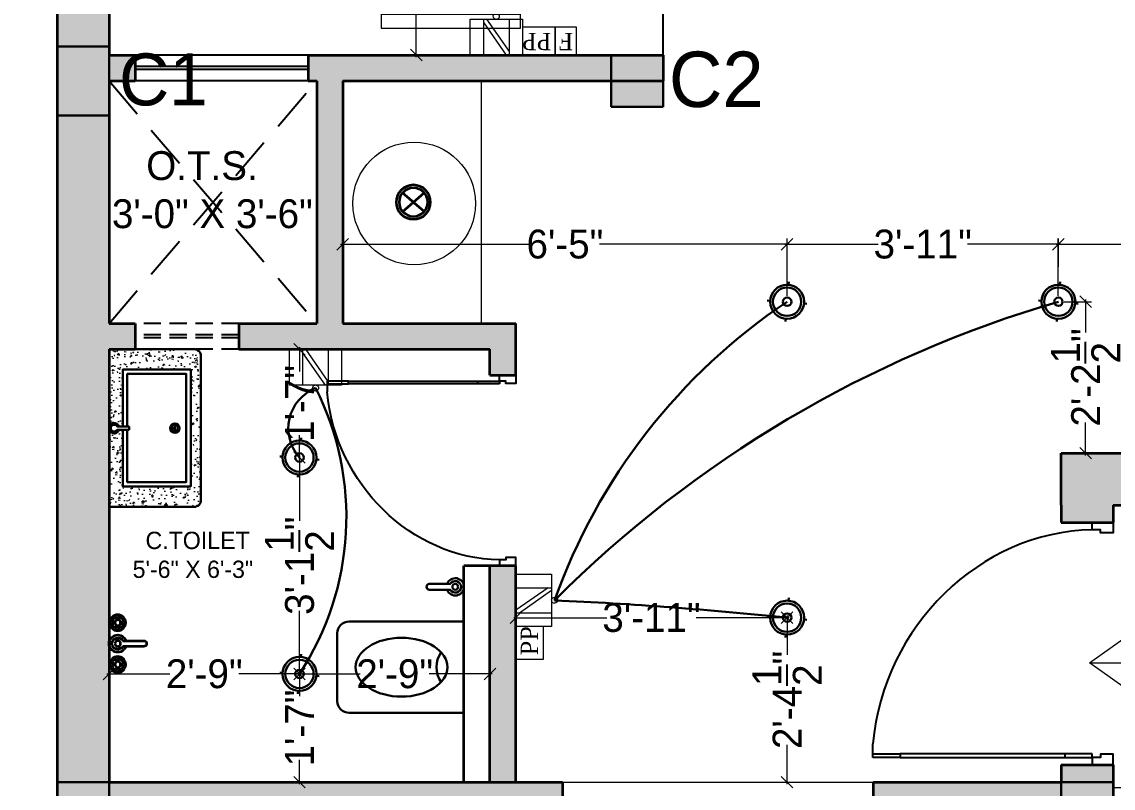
# Model space of a CAD drawing. Header units: millimetres. Extents: x -6808 to 215771, y -89660 to -16303.
# Drawn here: x 98732.2 to 98921.3, y -53039.7 to -52906.9 of the extents above; entities that cross this region are included whole.
import ezdxf

# ---------------------------------------------------------------- set-up
doc = ezdxf.new("R2010")
doc.units = ezdxf.units.MM
doc.header["$PDMODE"] = 35
for name, pattern in [('ACAD_ISO10W100', [18, 12, -3, 0, -3]), ('DASHED', [0.75, 0.5, -0.25]), ('DASHED2', [0.375, 0.25, -0.125])]:
    doc.linetypes.add(name, pattern=pattern)
doc.layers.get('0').update_dxf_attribs({"color": 8})
for name, color, linetype, lineweight in [('_Furniture', 253, 'Continuous', 18), ('col.center', 5, 'ACAD_ISO10W100', 15), ('column', 5, 'Continuous', 30), ('dim2', 6, 'Continuous', 20), ('ELE.13', 7, 'Continuous', 13), ('elec dim.', 251, 'Continuous', 25), ('ELECTRICAL', 150, 'Continuous', 30), ('FIXture', 132, 'Continuous', 13), ('FURNITURE 2', 33, 'Continuous', 25), ('furnitures', 12, 'Continuous', 13), ('plaster line', 150, 'DASHED2', 30), ('Projection', 190, 'DASHED', 25), ('STAIR', 252, 'Continuous', 15), ('text', 7, 'Continuous', 25), ('wall', 7, 'Continuous', 35), ('wokg dim', 152, 'DASHED', 18)]:
    doc.layers.add(name, color=color, linetype=linetype, lineweight=lineweight)
doc.layers.add('AR.furniture', color=7, linetype='Continuous', lineweight=35, true_color=0x009e9e)
doc.layers.add('furniture layout', color=7, linetype='Continuous', lineweight=25, true_color=0x006161)
doc.layers.add('NET 01', color=8, linetype='Continuous')
doc.layers.add('WIN', color=5, linetype='Continuous')
doc.styles.add('6 INCH', font='times.ttf', dxfattribs={"height": 6})
doc.styles.add('SAJ', font='eurr____.ttf')
doc.dimstyles.new('SAJ', dxfattribs={"dimtxt": 5, "dimasz": 2, "dimexe": 1, "dimexo": 1, "dimgap": 0.09375, "dimtad": 0, "dimdec": 1, "dimzin": 0, "dimdsep": 46, "dimlunit": 4, "dimtxsty": 'SAJ', "dimblk": 'OBLIQUE', "dimcen": 0.125, "dimdle": 0.375, "dimadec": 0, "dimazin": 0, "dimtfac": 1, "dimtdec": 1, "dimtofl": 0, "dimtmove": 0, "dimatfit": 3, "dimldrblk": 'OBLIQUE', "dimfxl": 1, "dimtolj": 1, "dimtzin": 0, "dimlwd": 5, "dimlwe": 5, "dimarcsym": 1})

# ---------------------------------------------------------------- blocks, each defined once
blk = doc.blocks.new('_Oblique')
at = {"color": 0, "linetype": 'ByBlock', "lineweight": -2}
blk.add_line((-0.5, -0.5), (0.5, 0.5), dxfattribs=at)
blk = doc.blocks.new('*D1938')
at = {"layer": 'Defpoints', "color": 0, "transparency": 16777216}
for p in [(98738.34, -52504.13), (98701.36, -53292.13), (98738.34, -53292.13)]:
    blk.add_point(p, dxfattribs=at)
at = {"layer": 'dim2', "color": 0, "linetype": 'DASHED', "lineweight": 5, "transparency": 16777216}
for p, q in [((98701.36, -52503.75), (98701.36, -52879.72)), ((98737.34, -52504.13), (98700.36, -52504.13)), ((98701.36, -53292.5), (98701.36, -52916.54)), ((98737.34, -53292.13), (98700.36, -53292.13))]:
    blk.add_line(p, q, dxfattribs=at)
at = {"layer": 'dim2', "color": 0, "lineweight": 5, "transparency": 16777216, "xscale": 2, "yscale": 2, "zscale": 2}
for p, rotation in [((98701.36, -52504.13), 90), ((98701.36, -53292.13), 270)]:
    blk.add_blockref('_Oblique', p, dxfattribs=dict(at, rotation=rotation))
at = {"layer": 'dim2', "color": 0, "transparency": 16777216, "insert": (98701.36, -52898.13), "char_height": 12, "attachment_point": 5, "rotation": 90, "style": 'SAJ'}
blk.add_mtext('\\A1;65\'-8"', dxfattribs=at)
blk = doc.blocks.new('QEWFWE')
at = {"layer": 'NET 01'}
for p, q in [((238503.45, 15011.85), (238503.45, 15015.77)), ((238503.45, 15015.77), (238505.41, 15015.77)), ((238503.98, 15015.77), (238503.98, 15011.85)), ((238503.98, 15011.85), (238503.45, 15011.85)), ((238503.45, 15011.85), (238503.45, 14988.32)), ((238503.98, 14988.32), (238503.98, 15011.85)), ((238503.45, 14988.32), (238503.45, 14984.4)), ((238503.98, 14988.32), (238503.45, 14988.32)), ((238503.98, 14984.4), (238503.98, 14988.32)), ((238503.45, 14984.4), (238503.98, 14984.4))]:
    blk.add_line(p, q, dxfattribs=at)
for points in [[(238503.45, 14984.4), (238502.4, 14984.4), (238502.4, 14981.4), (238503.9, 14981.4), (238503.9, 14982.9), (238503.9, 14983.2), (238503.45, 14983.2)], [(238536.02, 14984.4), (238537.07, 14984.4), (238537.07, 14981.4), (238535.57, 14981.4), (238535.57, 14982.9), (238535.57, 14983.2), (238536.02, 14983.2)]]:
    blk.add_lwpolyline(points, close=True, dxfattribs=at)
blk.add_ellipse((238504.18, 14985.62), major_axis=(-29.27, 13.54), ratio=0.925766, start_param=-2.718612, end_param=-1.204625, dxfattribs=at)
blk = doc.blocks.new('A$C35EA12FA')
at = {"layer": 'furnitures', "ltscale": 1.4}
for p, q in [((3.32, 21.47), (2, 19.51)), ((5.45, 22.2), (3.32, 21.47)), ((8.32, 22.29), (5.45, 22.2)), ((6.59, 21.47), (6.32, 21.01)), ((7.27, 21.69), (6.59, 21.47)), ((7.82, 21.51), (7.27, 21.69)), ((8.36, 21.24), (7.82, 21.51)), ((11, 21.88), (8.32, 22.29)), ((8.54, 20.83), (8.36, 21.24)), ((8.63, 21.19), (10.36, 21.01)), ((12.81, 20.28), (11, 21.88)), ((2, 19.51), (1.64, 17.65)), ((2.36, 19.38), (2.77, 20.24)), ((3.23, 19.47), (2.59, 18.92)), ((2.77, 20.24), (3.86, 20.88)), ((4.18, 20.24), (3.23, 19.47)), ((3.86, 20.88), (5.27, 21.01)), ((5.18, 20.56), (4.18, 20.24)), ((6.23, 20.47), (5.18, 20.56)), ((5.27, 21.01), (6.32, 21.15)), ((6, 19.6), (5.45, 19.1)), ((6.59, 19.74), (6, 19.6)), ((6.32, 21.01), (6.27, 20.38)), ((6.27, 20.38), (6.32, 19.92)), ((6.32, 19.92), (6.59, 19.74)), ((8.36, 19.74), (8.45, 19.88)), ((8.73, 19.65), (8.36, 19.74)), ((8.45, 19.88), (8.59, 20.42)), ((8.59, 20.42), (8.54, 20.83)), ((9.27, 20.65), (8.73, 20.51)), ((9.13, 19.33), (8.73, 19.65)), ((10.54, 20.33), (9.27, 20.65)), ((10.36, 21.01), (11.95, 20.6)), ((11.41, 19.92), (10.54, 20.33)), ((12.18, 19.19), (11.41, 19.92)), ((11.95, 20.6), (12.72, 19.6)), ((13.27, 19.28), (12.81, 20.28)), ((1.77, 17.83), (1.05, 17.51)), ((2.45, 18.51), (1.77, 17.83)), ((2, 18.33), (2.36, 19.38)), ((2.59, 18.92), (2.45, 18.51)), ((5.18, 18.37), (5.14, 16.92)), ((5.45, 19.1), (5.18, 18.37)), ((9.63, 18.6), (9.13, 19.33)), ((9.77, 17.37), (9.63, 18.6)), ((12.5, 18.65), (12.18, 19.19)), ((13.27, 18.28), (12.5, 18.65)), ((13.5, 18.15), (13.27, 19.28)), ((14.31, 17.87), (13.27, 18.28)), ((15.45, 17.06), (14.31, 17.87)), ((0.55, 16.83), (0.23, 15.87)), ((1.05, 17.51), (0.55, 16.83)), ((5.14, 16.92), (5.36, 15.6)), ((9.41, 14.83), (9.77, 16.19)), ((9.77, 16.19), (9.77, 17.37)), ((15.81, 15.87), (15.45, 17.06)), ((0.27, 15.05), (0, 13.92)), ((0.23, 15.87), (0.27, 15.05)), ((2.68, 13.55), (2.77, 14.55)), ((2.77, 14.55), (3.14, 15.1)), ((3.14, 15.1), (3.54, 15.6)), ((3.91, 15.74), (3.5, 15.33)), ((3.5, 15.33), (3.5, 14.46)), ((3.5, 14.46), (3.91, 13.28)), ((3.54, 15.6), (3.91, 15.74)), ((5.36, 15.6), (5.63, 14.51)), ((5.63, 14.51), (6.13, 14.05)), ((5.82, 14.55), (5.68, 14.92)), ((6.41, 14.37), (5.82, 14.55)), ((6.95, 14.24), (6.41, 14.37)), ((7.59, 14.24), (6.95, 14.24)), ((8.09, 14.19), (7.59, 14.24)), ((8.68, 14.33), (8.09, 14.19)), ((8.36, 13.96), (9.09, 14.19)), ((9.22, 14.6), (8.68, 14.33)), ((9.09, 14.19), (9.41, 14.83)), ((11.5, 15.24), (11.72, 15.55)), ((11.72, 15.55), (12.18, 15.6)), ((12.18, 15.6), (12.45, 15.15)), ((12.45, 15.15), (12.81, 14.78)), ((12.81, 14.78), (12.63, 14.1)), ((15.36, 13.78), (15.77, 14.96)), ((15.77, 14.96), (15.81, 15.87)), ((0, 13.92), (0.41, 12.19)), ((2.82, 12.46), (2.68, 13.55)), ((3.09, 10.82), (2.82, 12.46)), ((4.04, 12.83), (3.86, 12.05)), ((3.91, 13.28), (4.64, 12.46)), ((4.64, 12.46), (5.41, 12.33)), ((5.41, 12.33), (8.36, 12.69)), ((6.13, 14.05), (6.68, 13.83)), ((6.68, 13.83), (7.13, 13.78)), ((7.13, 13.78), (7.27, 13.51)), ((7.27, 13.51), (7.5, 13.28)), ((7.5, 13.28), (7.73, 13.51)), ((7.73, 13.51), (8, 13.78)), ((8, 13.78), (8.36, 13.96)), ((8.28, 12.7), (10.5, 12.37)), ((10.5, 12.37), (11, 13.05)), ((11, 13.05), (11.41, 13.96)), ((11, 12.83), (12.04, 13.05)), ((11.63, 12.87), (11.45, 11.01)), ((12.5, 13.05), (12, 11.87)), ((12.04, 13.05), (12.5, 13.37)), ((12.54, 13.51), (12.5, 13.05)), ((12.63, 14.1), (12.54, 13.51)), ((13.62, 11.17), (15.36, 13.78)), ((0.41, 12.19), (1.82, 6.87)), ((4.04, 7.23), (3.09, 10.82)), ((3.45, 11.28), (3.23, 11.01)), ((3.86, 12.05), (3.45, 11.28)), ((9.59, 11.19), (9.54, 12.14)), ((9.95, 9.92), (9.59, 11.19)), ((11.45, 11.01), (10.72, 9.82)), ((12.13, 11.42), (11.45, 10.01)), ((12, 11.87), (12.13, 11.42)), ((12.13, 11.83), (12.59, 11.83)), ((12.59, 11.83), (13.09, 11.64)), ((13.09, 11.64), (13.45, 11.46)), ((13.09, 10.42), (13.18, 11.05)), ((13.18, 11.05), (13.68, 11.19)), ((10.27, 9.51), (9.95, 9.92)), ((10.72, 9.82), (10.27, 9.51)), ((11.45, 10), (10.67, 8.41)), ((11.45, 10.01), (10.68, 8.41)), ((12.81, 8.64), (13.09, 9.6)), ((13.09, 9.6), (13.09, 10.42)), ((4.18, 6.32), (4.04, 7.23)), ((10.67, 8.41), (10.72, 8.18)), ((10.68, 8.41), (10.72, 8.19)), ((10.72, 8.18), (11.13, 8.41)), ((10.72, 8.19), (11.13, 8.41)), ((11.13, 8.41), (10.86, 7.87)), ((11.13, 8.41), (10.86, 7.87)), ((10.86, 7.87), (10.95, 7.64)), ((10.86, 7.87), (10.95, 7.64)), ((10.95, 7.64), (11.27, 7.78)), ((10.95, 7.64), (11.27, 7.77)), ((11.27, 7.78), (11.04, 7.19)), ((11.27, 7.77), (11.04, 7.18)), ((11.04, 7.18), (11.27, 7.05)), ((11.27, 7.05), (11.49, 7.14)), ((11.49, 7.14), (11.54, 6.96)), ((12.26, 8), (11.83, 7)), ((12.27, 8.05), (12.22, 7.55)), ((12.22, 7.55), (12.45, 7.69)), ((12.45, 7.69), (12.68, 8)), ((12.68, 8), (12.81, 8.64)), ((1.82, 6.87), (2.86, 5.46)), ((2.86, 5.46), (3.18, 4.82)), ((4.86, 4.82), (4.18, 6.32)), ((11.54, 6.96), (11.86, 7)), ((3.18, 4.82), (3.45, 4.59)), ((3.5, 4.14), (3.23, 3.55)), ((3.23, 3.55), (3.5, 2.14)), ((3.45, 4.59), (3.5, 4.14)), ((3.54, 4.64), (3.86, 4.96)), ((3.86, 4.96), (4.5, 4.91)), ((4.5, 4.91), (4.64, 4.73)), ((4.73, 4.28), (4.82, 4.46)), ((5.36, 3), (4.73, 4.28)), ((4.82, 4.46), (4.86, 4.82)), ((3.5, 2.14), (3.91, 1.41)), ((5.63, 2.09), (5.36, 3)), ((6.04, 0.91), (5.63, 2.09)), ((3.91, 1.41), (4, 1.68)), ((4, 1.68), (4.54, 0.18)), ((4.54, 0.18), (4.73, 0.14)), ((4.73, 0.14), (4.82, 0.32)), ((4.82, 0.32), (5.09, 0)), ((5.09, 0), (5.45, 0)), ((5.45, 0.36), (5.73, 0.36)), ((5.45, 0), (5.45, 0.36)), ((5.73, 0.68), (6.04, 0.91)), ((5.73, 0.36), (5.73, 0.68))]:
    blk.add_line(p, q, dxfattribs=at)
blk = doc.blocks.new('A$C59C60163')
at = {"layer": 'FIXture'}
for p, q in [((61.7, 0), (61.7, 617.2)), ((493.8, 493.8), (514.4, 493.8)), ((514.4, 452.6), (493.8, 452.6)), ((123.4, 246.9), (123.4, 370.3)), ((411.5, 349.8), (123.4, 349.8)), ((411.5, 370.3), (411.5, 246.9)), ((123.4, 329.2), (411.5, 329.2)), ((411.5, 308.6), (123.4, 308.6)), ((123.4, 288), (411.5, 288)), ((411.5, 267.5), (123.4, 267.5)), ((514.4, 164.6), (493.8, 164.6)), ((493.8, 123.4), (514.4, 123.4))]:
    blk.add_line(p, q, dxfattribs=at)
for points in [[(493.8, 0), (0, 0), (0, 617.2), (493.8, 617.2)], [(534.9, 41.1), (514.4, 41.1), (514.4, 576.1), (534.9, 576.1)], [(432.1, 246.9), (102.9, 246.9), (102.9, 370.3), (432.1, 370.3)]]:
    blk.add_lwpolyline(points, close=True, dxfattribs=at)
for centre, radius in [((185.2, 493.8), 61.7), ((185.2, 493.8), 41.1), ((370.3, 493.8), 82.3), ((370.3, 493.8), 61.7), ((370.3, 493.8), 41.1), ((185.2, 493.8), 20.6), ((370.3, 493.8), 20.6), ((185.2, 123.4), 82.3), ((185.2, 123.4), 61.7), ((185.2, 123.4), 41.1), ((370.3, 123.4), 61.7), ((370.3, 123.4), 41.1), ((185.2, 123.4), 20.6), ((370.3, 123.4), 20.6)]:
    blk.add_circle(centre, radius, dxfattribs=at)
blk = doc.blocks.new('A$C22B204D2')
at = {"layer": '_Furniture', "color": 2, "xscale": 1.071547591360284, "yscale": 1.071547591360284, "zscale": 1.071547591360284}
blk.add_blockref('A$C35EA12FA', (4.57, 9.37), dxfattribs=at)
at = {"layer": 'FIXture', "xscale": -0.0391304348595441, "yscale": 0.0391304348595441, "zscale": 0.0391304348595441, "rotation": 270}
blk.add_blockref('A$C59C60163', (0, 1.61), dxfattribs=at)
blk = doc.blocks.new('A$C1B5F73BC')
at = {"layer": 'AR.furniture', "lineweight": 5, "ltscale": 2}
h = blk.add_hatch(dxfattribs=at)
h.set_pattern_fill('AR-CONC', color=256, scale=0.02, angle=270, style=0)
h.set_pattern_definition([(320, (-48146.4964, 23798.405), (-0.31878171, -3.64369338), [0.381, -4.191]), (265, (-48146.4964, 23798.405), (3.82113286, 0.70485652), [0.3048, -3.3528]), (10.451, (-48146.523, 23798.1015), (3.50233376, -2.93885003), [0.3238, -3.5618]), (316.1842, (-48145.4804, 23798.405), (-0.84084656, -5.4215808), [0.5715, -6.2865]), (6.6356, (-48145.5504, 23797.9533), (4.9485111, -4.7480847), [0.4857, -5.3427]), (261.184, (-48145.4804, 23798.405), (4.94850236, -4.7480921), [0.4572, -5.0292]), (291, (-48145.7344, 23797.897), (-2.04531037, -3.0322976), [0.381, -4.191]), (236, (-48145.7344, 23797.897), (3.68375932, -1.23604057), [0.3048, -3.3528]), (341.4514, (-48145.9048, 23797.6444), (1.63845715, -4.26832982), [0.3238, -3.5618]), (307.5, (-48146.4964, 23798.4051), (1.691100777, -0.061772065), [0, -3.31216, 0, -3.4036, 0, -3.3655]), (277.5, (-48146.4964, 23798.4051), (2.003611496, -1.33639325), [0, -1.94056, 0, -3.23596, 0, -1.2827]), (237.5, (-48146.4964, 23799.538), (-0.11457488, -2.711811903), [0, -1.27, 0, -3.9624, 0, -5.2578]), (227.5, (-48146.4964, 23800.046), (0.50852982, -2.96258363), [0, -1.651, 0, -2.63144, 0, -3.7338])])
h.paths.add_polyline_path([(31.36, -3.14), (31.36, -18.65), (4.66, -18.65), (4.66, -3.14), (17.6, -3.14), (17.6, -2.25, -0.843039), (17.99, 0), (0, 0), (0, -14), (0, -15), (0, -19.5, 0.414214), (1.5, -21), (34.48, -21, 0.414214), (35.98, -19.5), (35.98, -15), (35.98, -14), (35.98, 0), (17.99, 0, -0.843039), (18.38, -2.25), (18.38, -3.14)])
at = {"layer": 'AR.furniture', "lineweight": 30, "ltscale": 2}
for p, q in [((0, 0), (0, -14)), ((35.98, 0), (35.98, -14)), ((0, -14), (0, -14)), ((35.98, -14), (35.98, -14))]:
    blk.add_line(p, q, dxfattribs=at)
at = {"layer": 'AR.furniture', "lineweight": 30}
for p, q in [((17.6, -4.63), (17.6, -1.83)), ((18.38, -1.83), (18.38, -4.63)), ((17.6, -4.63), (18.38, -4.63)), ((17.99, -13.93), (17.99, -14.83)), ((16.91, -15.01), (19.07, -15.01))]:
    blk.add_line(p, q, dxfattribs=at)
at = {"layer": 'AR.furniture', "lineweight": 30, "ltscale": 2}
blk.add_lwpolyline([(35.98, 0), (0, 0)], dxfattribs=at)
at = {"layer": 'AR.furniture', "lineweight": 30}
for points in [[(17.6, -3.14), (4.66, -3.14), (4.66, -18.65), (31.36, -18.65), (31.36, -3.14), (18.38, -3.14)], [(17.6, -4.14), (5.66, -4.14), (5.66, -17.65), (30.36, -17.65), (30.36, -4.14), (18.38, -4.14)]]:
    blk.add_lwpolyline(points, dxfattribs=at)
at = {"layer": 'AR.furniture', "lineweight": 30, "ltscale": 2}
blk.add_lwpolyline([(0, -14), (0, -15), (0, -15), (0, -19.5, 0.414214), (1.5, -21), (34.48, -21, 0.414214), (35.98, -19.5), (35.98, -15), (35.98, -15), (35.98, -14)], format="xyb", dxfattribs=at)
at = {"layer": 'AR.furniture', "lineweight": 30}
for radius in [1.08, 0.691]:
    blk.add_circle((17.99, -15.01), radius, dxfattribs=at)
for radius, start, end in [(1.16, 289.6397, 250.3486), (0.772, 300.2446, 239.6569)]:
    blk.add_arc((17.99, -1.16), radius, start, end, dxfattribs=at)
blk = doc.blocks.new('W.C')
at = {"layer": 'AR.furniture', "lineweight": 30, "ltscale": 3}
blk.add_lwpolyline([(41572.37, -1963.34), (41572.37, -1947.5), (41552.47, -1947.5, 0.414214), (41550.43, -1949.54), (41550.43, -1961.3, 0.414214), (41552.47, -1963.34)], format="xyb", close=True, dxfattribs=at)
blk.add_arc((41572.2, -1955.42), 4.6, 145.5059, 214.4941, dxfattribs=at)
blk.add_ellipse((41561.56, -1955.42), major_axis=(7.96, 0), ratio=0.640617, dxfattribs=at)
blk = doc.blocks.new('A$C2ABB695D')
at = {"layer": 'AR.furniture', "lineweight": 30}
for p, q in [((4.14, 2), (0.5, 2)), ((0.5, 1), (4.14, 1))]:
    blk.add_line(p, q, dxfattribs=at)
blk.add_circle((5, 1.5), 0.5, dxfattribs=at)
for centre, radius, start, end in [((0.5, 1.5), 0.5, 90, 270), ((5, 1.5), 1.5, 199.6514, 160.3603), ((5, 1.5), 1, 210.3431, 149.7554)]:
    blk.add_arc(centre, radius, start, end, dxfattribs=at)
blk = doc.blocks.new('CVGDRF')
at = {"layer": 'AR.furniture'}
for p, q in [((91951.07, -21891.25), (91951.07, -21894.89)), ((91952.07, -21894.89), (91952.07, -21891.25)), ((91947.46, -21895.63), (91947.2, -21895.63)), ((91947.82, -21895.27), (91947.82, -21895)), ((91948.07, -21895.27), (91948.07, -21895)), ((91948.43, -21895.63), (91948.7, -21895.63)), ((91954.71, -21895.63), (91954.45, -21895.63)), ((91955.07, -21895.27), (91955.07, -21895)), ((91955.32, -21895.27), (91955.32, -21895)), ((91955.68, -21895.63), (91955.95, -21895.63)), ((91947.47, -21895.88), (91947.2, -21895.88)), ((91947.82, -21896.23), (91947.82, -21896.5)), ((91948.07, -21896.23), (91948.07, -21896.5)), ((91948.43, -21895.88), (91948.7, -21895.88)), ((91954.72, -21895.88), (91954.45, -21895.88)), ((91955.07, -21896.23), (91955.07, -21896.5)), ((91955.32, -21896.23), (91955.32, -21896.5)), ((91955.68, -21895.88), (91955.95, -21895.88))]:
    blk.add_line(p, q, dxfattribs=at)
for centre, radius in [((91947.95, -21895.75), 1.38), ((91946.95, -21895.75), 0.28), ((91947.95, -21895.75), 0.5), ((91947.95, -21894.75), 0.28), ((91948.95, -21895.75), 0.28), ((91951.57, -21895.75), 0.5), ((91955.2, -21895.75), 1.38), ((91954.2, -21895.75), 0.28), ((91955.2, -21895.75), 0.5), ((91955.2, -21894.75), 0.28), ((91956.2, -21895.75), 0.28), ((91947.95, -21896.75), 0.28), ((91955.2, -21896.75), 0.28)]:
    blk.add_circle(centre, radius, dxfattribs=at)
for centre, radius, start, end in [((91951.57, -21891.25), 0.5, 0, 180), ((91947.95, -21895.75), 1, 105.2407, 164.2093), ((91947.95, -21895.75), 1, 16.4413, 74.0789), ((91951.57, -21895.75), 1.5, 109.6514, 70.3603), ((91951.57, -21895.75), 1, 120.3431, 59.7554), ((91955.2, -21895.75), 1, 106.12, 164.0884), ((91955.2, -21895.75), 1, 16.2342, 73.9047), ((91947.95, -21895.75), 1, 196.2342, 253.9047), ((91947.95, -21895.75), 1, 286.12, 344.0884), ((91955.2, -21895.75), 1, 196.4413, 254.0789), ((91955.2, -21895.75), 1, 285.2407, 344.2093)]:
    blk.add_arc(centre, radius, start, end, dxfattribs=at)
blk = doc.blocks.new('y7u')
at = {"layer": 'wall', "color": 0}
for p, q in [((34923.48, 3566.35), (34926.73, 3570.07)), ((34923.5, 3570.09), (34926.71, 3566.33))]:
    blk.add_line(p, q, dxfattribs=at)
for radius in [2.97, 2.47]:
    blk.add_circle((34925.11, 3568.21), radius, dxfattribs=at)
blk = doc.blocks.new('c1')
at = {"layer": 'column'}
blk.add_hatch(color=256, dxfattribs=at).paths.add_polyline_path([(58376.49, -43564.36), (58385.49, -43564.36), (58385.49, -43552.36), (58376.49, -43552.36)])
for p, q in [((58376.49, -43552.36), (58376.49, -43564.36)), ((58376.49, -43552.36), (58385.49, -43552.36)), ((58385.49, -43564.36), (58385.49, -43552.36)), ((58376.49, -43564.36), (58385.49, -43564.36))]:
    blk.add_line(p, q, dxfattribs=at)
blk = doc.blocks.new('A$C32B276F4')
at = {"layer": 'column'}
blk.add_hatch(color=256, dxfattribs=at).paths.add_polyline_path([(9, 0), (9, 9), (0, 9), (0, 0)])
for p, q in [((0, 0), (0, 9)), ((0, 9), (9, 9)), ((9, 9), (9, 0)), ((9, 0), (0, 0))]:
    blk.add_line(p, q, dxfattribs=at)
at = {"layer": 'col.center', "linetype": 'ByBlock', "insert": (10.02, 9.59), "char_height": 9.6, "width": 293.6941, "attachment_point": 1, "style": 'SAJ'}
blk.add_mtext('\\A1;{\\fCentury Gothic|b0|i0|c0|p34;C2}', dxfattribs=at)
blk = doc.blocks.new('CEILING LIGHT')
at = {"layer": 'ELECTRICAL'}
for p, q in [((0, 3.5), (0, 3)), ((-3, 0.09), (-3.5, 0.09)), ((3.5, 0.09), (3, 0.09)), ((0, -3), (0, -3.5))]:
    blk.add_line(p, q, dxfattribs=at)
for radius in [3, 2.5, 0.75]:
    blk.add_circle((0, 0), radius, dxfattribs=at)
blk = doc.blocks.new('switch board')
for p, q in [((0, 2.33), (0, -3.5)), ((4, 2.33), (0, 2.33)), ((4, -0.51), (4, 2.33)), ((4, 0.83), (0, 0.83)), ((3.6, -2), (0, 0.51)), ((4, -1.68), (0.4, 0.83)), ((4, -0.66), (4, -0.51)), ((4, -3.5), (4, -0.66)), ((0, -2), (4, -2)), ((0, -3.5), (4, -3.5))]:
    blk.add_line(p, q)
blk.add_arc((4.33, -0.59), 0.336, 193.0399, 166.9601)
blk = doc.blocks.new('*D1954')
at = {"layer": 'Defpoints', "color": 0, "transparency": 16777216}
for p in [(98800.59, -52869), (98800.59, -52912.63), (98800.59, -52912.63)]:
    blk.add_point(p, dxfattribs=at)
at = {"layer": 'elec dim.', "color": 0, "lineweight": 5, "transparency": 16777216}
for p, q in [((98800.59, -52868.63), (98800.59, -52883.02)), ((98799.59, -52869), (98799.59, -52869)), ((98800.59, -52913), (98800.59, -52898.61)), ((98799.59, -52912.63), (98799.59, -52912.63))]:
    blk.add_line(p, q, dxfattribs=at)
at = {"layer": 'elec dim.', "color": 0, "lineweight": 5, "transparency": 16777216, "xscale": 2, "yscale": 2, "zscale": 2}
for p, rotation in [((98800.59, -52869), 90), ((98800.59, -52912.63), 270)]:
    blk.add_blockref('_Oblique', p, dxfattribs=dict(at, rotation=rotation))
at = {"layer": 'elec dim.', "color": 0, "transparency": 16777216, "insert": (98800.59, -52890.82), "char_height": 5, "attachment_point": 5, "rotation": 90, "style": 'SAJ'}
blk.add_mtext('\\A1;3\'-7{\\H1x;\\S1/2;}"', dxfattribs=at)
blk = doc.blocks.new('*D1973')
at = {"layer": 'Defpoints', "color": 0, "transparency": 16777216}
for p in [(99023.35, -52945.42), (98911.84, -52955.38), (99023.34, -52955.39)]:
    blk.add_point(p, dxfattribs=at)
at = {"layer": 'elec dim.', "color": 0, "lineweight": 5, "transparency": 16777216}
for p, q in [((98911.84, -52954.38), (98911.85, -52944.42)), ((99023.34, -52954.39), (99023.35, -52944.42)), ((98911.47, -52945.42), (98959.81, -52945.42)), ((99023.72, -52945.42), (98975.38, -52945.42))]:
    blk.add_line(p, q, dxfattribs=at)
at = {"layer": 'elec dim.', "color": 0, "lineweight": 5, "transparency": 16777216, "xscale": 2, "yscale": 2, "zscale": 2}
for p, rotation in [((98911.85, -52945.42), 179.9961379367823), ((99023.35, -52945.42), 359.9961379367824)]:
    blk.add_blockref('_Oblique', p, dxfattribs=dict(at, rotation=rotation))
at = {"layer": 'elec dim.', "color": 0, "transparency": 16777216, "insert": (98967.6, -52945.42), "char_height": 5, "attachment_point": 5, "rotation": 359.9961, "style": 'SAJ'}
blk.add_mtext('\\A1;9\'-3{\\H1x;\\S1/2;}"', dxfattribs=at)
blk = doc.blocks.new('*D1974')
at = {"layer": 'Defpoints', "color": 0, "transparency": 16777216}
for p in [(98864.84, -52945.42), (98864.84, -52955.38), (98911.84, -52955.38)]:
    blk.add_point(p, dxfattribs=at)
at = {"layer": 'elec dim.', "color": 0, "lineweight": 5, "transparency": 16777216}
for p, q in [((98864.84, -52954.38), (98864.84, -52944.42)), ((98911.84, -52954.38), (98911.84, -52944.42)), ((98864.47, -52945.42), (98880.6, -52945.42)), ((98912.22, -52945.42), (98896.09, -52945.42))]:
    blk.add_line(p, q, dxfattribs=at)
at = {"layer": 'elec dim.', "color": 0, "lineweight": 5, "transparency": 16777216, "xscale": 2, "yscale": 2, "zscale": 2, "rotation": 180}
blk.add_blockref('_Oblique', (98864.84, -52945.42), dxfattribs=at)
at = {"layer": 'elec dim.', "color": 0, "lineweight": 5, "transparency": 16777216, "xscale": 2, "yscale": 2, "zscale": 2}
blk.add_blockref('_Oblique', (98911.84, -52945.42), dxfattribs=at)
at = {"layer": 'elec dim.', "color": 0, "transparency": 16777216, "insert": (98888.34, -52945.42), "char_height": 5, "attachment_point": 5, "style": 'SAJ'}
blk.add_mtext('\\A1;3\'-11"', dxfattribs=at)
blk = doc.blocks.new('*D1975')
at = {"layer": 'Defpoints', "color": 0, "transparency": 16777216}
for p in [(98787.84, -52945.42), (98787.84, -52955.38), (98864.84, -52955.38)]:
    blk.add_point(p, dxfattribs=at)
at = {"layer": 'elec dim.', "color": 0, "lineweight": 5, "transparency": 16777216}
for p, q in [((98787.84, -52954.38), (98787.84, -52944.42)), ((98864.84, -52954.38), (98864.84, -52944.42)), ((98787.47, -52945.42), (98820.38, -52945.42)), ((98865.22, -52945.42), (98832.31, -52945.42))]:
    blk.add_line(p, q, dxfattribs=at)
at = {"layer": 'elec dim.', "color": 0, "lineweight": 5, "transparency": 16777216, "xscale": 2, "yscale": 2, "zscale": 2, "rotation": 180}
blk.add_blockref('_Oblique', (98787.84, -52945.42), dxfattribs=at)
at = {"layer": 'elec dim.', "color": 0, "lineweight": 5, "transparency": 16777216, "xscale": 2, "yscale": 2, "zscale": 2}
blk.add_blockref('_Oblique', (98864.84, -52945.42), dxfattribs=at)
at = {"layer": 'elec dim.', "color": 0, "transparency": 16777216, "insert": (98826.34, -52945.42), "char_height": 5, "attachment_point": 5, "style": 'SAJ'}
blk.add_mtext('\\A1;6\'-5"', dxfattribs=at)
blk = doc.blocks.new('*D1932')
at = {"layer": 'Defpoints', "color": 0, "transparency": 16777216}
for p in [(98911.84, -52955.38), (98911.84, -52981.63), (98916.57, -52981.63)]:
    blk.add_point(p, dxfattribs=at)
at = {"layer": 'elec dim.', "color": 0, "lineweight": 5, "transparency": 16777216}
for p, q in [((98912.84, -52955.38), (98917.57, -52955.38)), ((98916.57, -52955), (98916.57, -52960.71)), ((98916.57, -52982), (98916.57, -52976.3)), ((98912.84, -52981.63), (98917.57, -52981.63))]:
    blk.add_line(p, q, dxfattribs=at)
at = {"layer": 'elec dim.', "color": 0, "lineweight": 5, "transparency": 16777216, "xscale": 2, "yscale": 2, "zscale": 2}
for p, rotation in [((98916.57, -52955.38), 90), ((98916.57, -52981.63), 270)]:
    blk.add_blockref('_Oblique', p, dxfattribs=dict(at, rotation=rotation))
at = {"layer": 'elec dim.', "color": 0, "transparency": 16777216, "insert": (98916.57, -52968.5), "char_height": 5, "attachment_point": 5, "rotation": 90, "style": 'SAJ'}
blk.add_mtext('\\A1;2\'-2{\\H1x;\\S1/2;}"', dxfattribs=at)
blk = doc.blocks.new('*D1978')
at = {"layer": 'Defpoints', "color": 0, "transparency": 16777216}
for p in [(98817.84, -53010.13), (98817.84, -53010.13), (98864.84, -53010.13)]:
    blk.add_point(p, dxfattribs=at)
at = {"layer": 'elec dim.', "color": 0, "lineweight": 5, "transparency": 16777216}
for p, q in [((98817.47, -53010.13), (98833.6, -53010.13)), ((98865.22, -53010.13), (98849.09, -53010.13))]:
    blk.add_line(p, q, dxfattribs=at)
at = {"layer": 'elec dim.', "color": 0, "lineweight": 5, "transparency": 16777216, "xscale": 2, "yscale": 2, "zscale": 2, "rotation": 180}
blk.add_blockref('_Oblique', (98817.84, -53010.13), dxfattribs=at)
at = {"layer": 'elec dim.', "color": 0, "lineweight": 5, "transparency": 16777216, "xscale": 2, "yscale": 2, "zscale": 2}
blk.add_blockref('_Oblique', (98864.84, -53010.13), dxfattribs=at)
at = {"layer": 'elec dim.', "color": 0, "transparency": 16777216, "insert": (98841.34, -53010.13), "char_height": 5, "attachment_point": 5, "style": 'SAJ'}
blk.add_mtext('\\A1;3\'-11"', dxfattribs=at)
blk = doc.blocks.new('*D1979')
at = {"layer": 'Defpoints', "color": 0, "transparency": 16777216}
for p in [(98864.84, -53010.13), (98864.84, -53038.63), (98864.84, -53038.63)]:
    blk.add_point(p, dxfattribs=at)
at = {"layer": 'elec dim.', "color": 0, "lineweight": 5, "transparency": 16777216}
for p, q in [((98864.84, -53009.75), (98864.84, -53016.58)), ((98864.84, -53039), (98864.84, -53032.17))]:
    blk.add_line(p, q, dxfattribs=at)
at = {"layer": 'elec dim.', "color": 0, "lineweight": 5, "transparency": 16777216, "xscale": 2, "yscale": 2, "zscale": 2}
for p, rotation in [((98864.84, -53010.13), 90), ((98864.84, -53038.63), 270)]:
    blk.add_blockref('_Oblique', p, dxfattribs=dict(at, rotation=rotation))
at = {"layer": 'elec dim.', "color": 0, "transparency": 16777216, "insert": (98864.84, -53024.38), "char_height": 5, "attachment_point": 5, "rotation": 90, "style": 'SAJ'}
blk.add_mtext('\\A1;2\'-4{\\H1x;\\S1/2;}"', dxfattribs=at)
blk = doc.blocks.new('*D1980')
at = {"layer": 'Defpoints', "color": 0, "transparency": 16777216}
for p in [(98780.34, -52963.63), (98780.34, -52963.63), (98780.34, -52982.38)]:
    blk.add_point(p, dxfattribs=at)
at = {"layer": 'elec dim.', "color": 0, "lineweight": 5, "transparency": 16777216}
for p, q in [((98780.34, -52963.25), (98780.34, -52967.48)), ((98780.34, -52982.75), (98780.34, -52978.53))]:
    blk.add_line(p, q, dxfattribs=at)
at = {"layer": 'elec dim.', "color": 0, "lineweight": 5, "transparency": 16777216, "xscale": 2, "yscale": 2, "zscale": 2}
for p, rotation in [((98780.34, -52963.63), 90), ((98780.34, -52982.38), 270)]:
    blk.add_blockref('_Oblique', p, dxfattribs=dict(at, rotation=rotation))
at = {"layer": 'elec dim.', "color": 0, "transparency": 16777216, "insert": (98780.34, -52973), "char_height": 5, "attachment_point": 5, "rotation": 90, "style": 'SAJ'}
blk.add_mtext('\\A1;1\'-7"', dxfattribs=at)
blk = doc.blocks.new('*D1933')
at = {"layer": 'Defpoints', "color": 0, "transparency": 16777216}
for p in [(98780.34, -52982.38), (98780.34, -53019.88), (98780.34, -53019.88)]:
    blk.add_point(p, dxfattribs=at)
at = {"layer": 'elec dim.', "color": 0, "lineweight": 5, "transparency": 16777216}
for p, q in [((98780.34, -52982), (98780.34, -52993.33)), ((98780.34, -53020.25), (98780.34, -53008.92))]:
    blk.add_line(p, q, dxfattribs=at)
at = {"layer": 'elec dim.', "color": 0, "lineweight": 5, "transparency": 16777216, "xscale": 2, "yscale": 2, "zscale": 2}
for p, rotation in [((98780.34, -52982.38), 90), ((98780.34, -53019.88), 270)]:
    blk.add_blockref('_Oblique', p, dxfattribs=dict(at, rotation=rotation))
at = {"layer": 'elec dim.', "color": 0, "transparency": 16777216, "insert": (98780.34, -53001.13), "char_height": 5, "attachment_point": 5, "rotation": 90, "style": 'SAJ'}
blk.add_mtext('\\A1;3\'-1{\\H1x;\\S1/2;}"', dxfattribs=at)
blk = doc.blocks.new('*D1998')
at = {"layer": 'Defpoints', "color": 0, "transparency": 16777216}
for p in [(98780.34, -53019.88), (98780.34, -53038.63), (98780.34, -53038.63)]:
    blk.add_point(p, dxfattribs=at)
at = {"layer": 'elec dim.', "color": 0, "lineweight": 5, "transparency": 16777216}
for p, q in [((98780.34, -53019.5), (98780.34, -53023.73)), ((98780.34, -53039), (98780.34, -53034.78))]:
    blk.add_line(p, q, dxfattribs=at)
at = {"layer": 'elec dim.', "color": 0, "lineweight": 5, "transparency": 16777216, "xscale": 2, "yscale": 2, "zscale": 2}
for p, rotation in [((98780.34, -53019.88), 90), ((98780.34, -53038.63), 270)]:
    blk.add_blockref('_Oblique', p, dxfattribs=dict(at, rotation=rotation))
at = {"layer": 'elec dim.', "color": 0, "transparency": 16777216, "insert": (98780.34, -53029.25), "char_height": 5, "attachment_point": 5, "rotation": 90, "style": 'SAJ'}
blk.add_mtext('\\A1;1\'-7"', dxfattribs=at)
blk = doc.blocks.new('*D1999')
at = {"layer": 'Defpoints', "color": 0, "transparency": 16777216}
for p in [(98747.34, -53019.88), (98747.34, -53019.88), (98780.34, -53019.88)]:
    blk.add_point(p, dxfattribs=at)
at = {"layer": 'elec dim.', "color": 0, "lineweight": 5, "transparency": 16777216}
for p, q in [((98746.97, -53019.88), (98757.86, -53019.88)), ((98780.72, -53019.88), (98769.83, -53019.88))]:
    blk.add_line(p, q, dxfattribs=at)
at = {"layer": 'elec dim.', "color": 0, "lineweight": 5, "transparency": 16777216, "xscale": 2, "yscale": 2, "zscale": 2, "rotation": 180}
blk.add_blockref('_Oblique', (98747.34, -53019.88), dxfattribs=at)
at = {"layer": 'elec dim.', "color": 0, "lineweight": 5, "transparency": 16777216, "xscale": 2, "yscale": 2, "zscale": 2}
blk.add_blockref('_Oblique', (98780.34, -53019.88), dxfattribs=at)
at = {"layer": 'elec dim.', "color": 0, "transparency": 16777216, "insert": (98763.84, -53019.88), "char_height": 5, "attachment_point": 5, "style": 'SAJ'}
blk.add_mtext('\\A1;2\'-9"', dxfattribs=at)
blk = doc.blocks.new('*D2000')
at = {"layer": 'Defpoints', "color": 0, "transparency": 16777216}
for p in [(98780.34, -53019.88), (98813.34, -53019.88), (98813.34, -53019.88)]:
    blk.add_point(p, dxfattribs=at)
at = {"layer": 'elec dim.', "color": 0, "lineweight": 5, "transparency": 16777216}
for p, q in [((98779.97, -53019.88), (98790.86, -53019.88)), ((98813.72, -53019.88), (98802.83, -53019.88)), ((98780.34, -53020.88), (98780.34, -53020.88)), ((98813.34, -53020.88), (98813.34, -53020.88))]:
    blk.add_line(p, q, dxfattribs=at)
at = {"layer": 'elec dim.', "color": 0, "lineweight": 5, "transparency": 16777216, "xscale": 2, "yscale": 2, "zscale": 2, "rotation": 180}
blk.add_blockref('_Oblique', (98780.34, -53019.88), dxfattribs=at)
at = {"layer": 'elec dim.', "color": 0, "lineweight": 5, "transparency": 16777216, "xscale": 2, "yscale": 2, "zscale": 2}
blk.add_blockref('_Oblique', (98813.34, -53019.88), dxfattribs=at)
at = {"layer": 'elec dim.', "color": 0, "transparency": 16777216, "insert": (98796.84, -53019.88), "char_height": 5, "attachment_point": 5, "style": 'SAJ'}
blk.add_mtext('\\A1;2\'-9"', dxfattribs=at)

msp = doc.modelspace()

# ---------------------------------------------------------------- hatches: boundary and pattern name
at = {"layer": 'wokg dim'}
h = msp.add_hatch(color=252, dxfattribs=at)
h.dxf.hatch_style = 1
h.paths.add_polyline_path([(99032.344, -52504.128), (98738.344, -52504.128), (98738.344, -53196.128), (98760.094, -53196.128), (98760.094, -53187.128), (98747.344, -53187.128), (98747.344, -53043.128), (98825.896, -53043.128), (98825.896, -53038.628), (98747.344, -53038.628), (98747.344, -52963.628), (98751.844, -52963.628), (98751.844, -52959.128), (98747.344, -52959.128), (98747.344, -52917.128), (98751.844, -52917.128), (98751.844, -52912.628), (98747.344, -52912.628), (98747.344, -52774.128), (98841.844, -52774.128), (98841.844, -52769.628), (98747.344, -52769.628), (98747.344, -52589.628), (98777.344, -52589.628), (98777.344, -52585.128), (98747.344, -52585.128), (98747.344, -52578.128), (98747.344, -52513.128), (98855.344, -52513.128), (98855.344, -52528.128), (98859.844, -52528.128), (98859.844, -52513.128), (99023.344, -52513.128), (99023.344, -52585.128), (98963.344, -52585.128), (98963.344, -52546.128), (98958.844, -52546.128), (98958.844, -52589.628), (99023.344, -52589.628), (99023.344, -52625.628), (99023.344, -52769.628), (98939.344, -52769.628), (98939.344, -52774.128), (99023.344, -52774.128), (99023.344, -52981.628), (98958.844, -52981.628), (98958.844, -52990.628), (99023.344, -52990.628), (99023.344, -53191.628), (99014.344, -53191.628), (99014.344, -53196.128), (99032.344, -53196.128)])
h = msp.add_hatch(color=252, dxfattribs=at)
h.dxf.hatch_style = 1
h.paths.add_polyline_path([(98843.344, -52912.628), (98781.844, -52912.628), (98781.844, -52917.128), (98783.344, -52917.128), (98783.344, -52959.128), (98769.844, -52959.128), (98769.844, -52963.628), (98813.344, -52963.628), (98813.344, -52968.128), (98817.844, -52968.128), (98817.844, -52959.128), (98787.844, -52959.128), (98787.844, -52917.128), (98843.344, -52917.128)])
h = msp.add_hatch(color=252, dxfattribs=at)
h.dxf.hatch_style = 1
h.paths.add_polyline_path([(98925.844, -52981.628), (98912.344, -52981.628), (98912.344, -52990.628), (98912.344, -52993.628), (98921.344, -52993.628), (98921.344, -52990.628), (98925.844, -52990.628)])
h = msp.add_hatch(color=252, dxfattribs=at)
h.dxf.hatch_style = 1
h.paths.add_polyline_path([(98817.844, -53001.128), (98813.344, -53001.128), (98813.344, -53038.628), (98817.844, -53038.628)])
h = msp.add_hatch(color=252, dxfattribs=at)
h.dxf.hatch_style = 1
h.paths.add_polyline_path([(98921.344, -53035.628), (98917.71, -53035.628), (98912.344, -53035.628), (98912.344, -53038.628), (98879.755, -53038.628), (98879.755, -53043.128), (98912.344, -53043.128), (98912.344, -53196.128), (98930.344, -53196.128), (98930.344, -53191.628), (98921.344, -53191.628)])

# ---------------------------------------------------------------- linework, layer by layer
msp.add_line((98843.344, -52912.628), (98843.344, -52888.628))
at = {"lineweight": 5}
msp.add_line((98811.844, -52917.128), (98811.844, -52959.128), dxfattribs=at)
at = {"linetype": 'ByBlock', "lineweight": 20}
for p, q in [((98825.896, -53038.628), (98879.755, -53038.628)), ((98879.755, -53038.628), (98883.704, -53038.628))]:
    msp.add_line(p, q, dxfattribs=at)
at = {"lineweight": 5}
msp.add_circle((98800.221, -52938.353), 10.624, dxfattribs=at)
at = {"layer": 'ELE.13', "ltscale": 5}
for points in [[(98824.629, -52907.828), (98818.967, -52907.828), (98818.967, -52912.628), (98824.629, -52912.628)], [(98828.344, -52907.828), (98824.629, -52907.828), (98824.629, -52912.628), (98828.344, -52912.628)], [(98822.644, -53017.301), (98822.644, -53011.639), (98817.844, -53011.639), (98817.844, -53017.301)]]:
    msp.add_lwpolyline(points, close=True, dxfattribs=at)
at = {"layer": 'ELECTRICAL', "linetype": 'Continuous'}
for centre, radius, start, end in [((98922.916, -53042.165), 104.424, 123.7876, 160.39551), ((98969.242, -53151.711), 204.551, 106.2961, 135.0225), ((98785.952, -52977.329), 7.546, 111.91852, 222.00119), ((98738.89, -52992.69), 49.575, 326.74109, 26.81179), ((98793.012, -53702.993), 696.578, 84.081006, 87.405352)]:
    msp.add_arc(centre, radius, start, end, dxfattribs=at)
at = {"layer": 'Projection', "ltscale": 15}
for p, q in [((98747.344, -52917.128), (98783.344, -52959.128)), ((98747.344, -52959.128), (98783.344, -52917.128))]:
    msp.add_line(p, q, dxfattribs=at)
at = {"layer": 'STAIR'}
msp.add_line((98979.344, -53039.628), (98921.344, -53039.628), dxfattribs=at)
at = {"layer": 'wall'}
for p, q in [((98738.344, -52504.128), (98738.344, -53292.128)), ((98747.344, -52774.128), (98747.344, -52912.628)), ((98747.344, -52917.128), (98747.344, -52959.128)), ((98747.344, -52963.628), (98747.344, -53038.628)), ((98912.344, -52981.628), (98925.844, -52981.628)), ((98912.344, -52990.628), (98912.344, -52981.628)), ((98912.344, -52990.628), (98912.344, -52993.628)), ((98921.344, -52990.628), (98925.844, -52990.628)), ((98921.344, -52990.628), (98921.344, -52993.628)), ((98912.344, -52993.628), (98921.344, -52993.628)), ((98912.344, -53035.628), (98912.344, -53038.628)), ((98912.344, -53035.628), (98921.344, -53035.628)), ((98921.344, -53035.628), (98921.344, -53191.628))]:
    msp.add_line(p, q, dxfattribs=at)
at = {"layer": 'wall', "color": 1}
for p, q in [((98747.344, -52912.628), (98751.844, -52912.628)), ((98751.844, -52912.628), (98751.844, -52917.128)), ((98781.844, -52912.628), (98843.344, -52912.628)), ((98781.844, -52912.628), (98781.844, -52917.128)), ((98843.344, -52912.628), (98843.344, -52917.128)), ((98747.344, -52917.128), (98751.844, -52917.128)), ((98781.844, -52917.128), (98783.344, -52917.128)), ((98783.344, -52917.128), (98783.344, -52959.128)), ((98787.844, -52917.128), (98843.344, -52917.128)), ((98787.844, -52917.128), (98787.844, -52959.128)), ((98747.344, -52959.128), (98751.844, -52959.128)), ((98751.844, -52959.128), (98751.844, -52963.628)), ((98769.844, -52959.128), (98783.344, -52959.128)), ((98769.844, -52959.128), (98769.844, -52963.628)), ((98787.844, -52959.128), (98817.844, -52959.128)), ((98817.844, -52968.128), (98817.844, -52959.128)), ((98747.344, -52963.628), (98751.844, -52963.628)), ((98769.844, -52963.628), (98813.344, -52963.628)), ((98813.344, -52968.128), (98813.344, -52963.628)), ((98813.344, -52968.128), (98817.844, -52968.128)), ((98808.844, -53038.628), (98808.844, -53001.128)), ((98813.344, -53001.128), (98808.844, -53001.128)), ((98813.344, -53038.628), (98813.344, -53001.128)), ((98817.844, -53001.128), (98813.344, -53001.128)), ((98817.844, -53038.628), (98817.844, -53001.128)), ((98747.344, -53038.628), (98825.896, -53038.628)), ((98825.896, -53038.628), (98825.896, -53043.128)), ((98879.755, -53038.628), (98912.344, -53038.628)), ((98879.755, -53038.628), (98879.755, -53043.128))]:
    msp.add_line(p, q, dxfattribs=at)
at = {"layer": 'WIN'}
for p, q in [((98781.844, -52912.628), (98751.844, -52912.628)), ((98781.844, -52914.628), (98751.844, -52914.628)), ((98781.844, -52915.128), (98751.844, -52915.128)), ((98781.844, -52917.128), (98751.844, -52917.128))]:
    msp.add_line(p, q, dxfattribs=at)
at = {"layer": 'WIN', "linetype": 'DASHED', "ltscale": 6}
for p, q in [((98769.844, -52959.128), (98751.844, -52959.128)), ((98769.844, -52961.128), (98751.844, -52961.128)), ((98769.844, -52961.628), (98751.844, -52961.628)), ((98769.844, -52963.628), (98751.844, -52963.628))]:
    msp.add_line(p, q, dxfattribs=at)

# ---------------------------------------------------------------- block references
at = {"color": 3, "lineweight": -3, "xscale": -1, "rotation": 270}
msp.add_blockref('y7u', (95231.877, -87863.233), dxfattribs=at)
at = {"linetype": 'ByBlock', "lineweight": 20, "rotation": 90}
for p, xscale, yscale, zscale in [((113078.146, 174054.521), -0.9518673649145052, 0.9518673649145052, 0.9518673649145052), ((117070.819, -341973.544), 1.211467555345734, 1.211467555345734, 1.211467555345734)]:
    msp.add_blockref('QEWFWE', p, dxfattribs=dict(at, xscale=xscale, yscale=yscale, zscale=zscale))
at = {"layer": 'AR.furniture', "xscale": -1, "rotation": 270.0000000004064}
msp.add_blockref('CVGDRF', (120644.596, -144966.199), dxfattribs=at)
at = {"layer": 'column'}
for name, p in [('c1', (40361.853, -9358.766)), ('A$C32B276F4', (98834.344, -52921.628)), ('c1', (40361.853, -9486.266)), ('c1', (40535.853, -9486.266))]:
    msp.add_blockref(name, p, dxfattribs=at)
at = {"layer": 'ELE.13', "ltscale": 4}
for name, p, xscale, yscale, zscale, rotation in [('switch board', (98815.365, -52912.627), -1.548617276446917, 1.548617276246659, 1.548617276427928, 269.9961379367838), ('CEILING LIGHT', (98864.844, -52955.378), -0.9818181818043532, 0.9818181818118316, 0.9818181818181811, 175.1736252210289), ('CEILING LIGHT', (98911.844, -52955.378), -0.9818181818043532, 0.9818181818118316, 0.9818181818181811, 175.1736252210289), ('switch board', (98782.226, -52963.627), -1.548617276446917, 1.548617276246659, 1.548617276427928, 89.99613793678397), ('CEILING LIGHT', (98780.344, -52982.378), -0.9818181818043532, 0.9818181818118316, 0.9818181818181811, 175.1736252210289), ('switch board', (98817.844, -53008.037), -1.548617276446917, 1.548617276246659, 1.548617276427928, 179.996137936784), ('CEILING LIGHT', (98864.844, -53010.128), -0.9818181818043532, 0.9818181818118316, 0.9818181818181811, 175.1736252210289), ('CEILING LIGHT', (98780.344, -53019.878), -0.9818181818043532, 0.9818181818118316, 0.9818181818181811, 175.1736252210289)]:
    msp.add_blockref(name, p, dxfattribs=dict(at, xscale=xscale, yscale=yscale, zscale=zscale, rotation=rotation))
at = {"layer": 'FURNITURE 2', "ltscale": 0.5, "extrusion": (0, 0, -1), "xscale": -1, "zscale": -1}
msp.add_blockref('A$C22B204D2', (-98794.518, -52909.56), dxfattribs=at)
at = {"layer": 'furniture layout'}
msp.add_blockref('A$C2ABB695D', (98802.344, -53006.29), dxfattribs=at)
at = {"layer": 'furniture layout', "linetype": 'ByBlock', "lineweight": 13, "xscale": -1, "rotation": 180}
msp.add_blockref('W.C', (57236.47, -54974.13), dxfattribs=at)
at = {"layer": 'plaster line', "linetype": 'Continuous', "xscale": 0.7585714285714285, "yscale": 0.7585714285714285, "zscale": 0.7585714285714285, "rotation": 89.99999999999999}
msp.add_blockref('A$C1B5F73BC', (98747.344, -52990.922), dxfattribs=at)

# ---------------------------------------------------------------- texts
at = {"layer": 'col.center', "linetype": 'ByBlock', "insert": (98749.075, -52912.36), "char_height": 9, "width": 293.6941, "attachment_point": 1, "style": 'SAJ'}
msp.add_mtext('\\A1;{\\fCentury Gothic|b0|i0|c0|p34;C1}', dxfattribs=at)
at = {"layer": 'ELE.13', "ltscale": 5, "char_height": 3, "width": 5.27575, "attachment_point": 1, "style": '6 INCH'}
for s, insert, rotation in [('PP', (98823.977, -52911.802), 180), (' F', (98828.902, -52911.802), 180), ('PP', (98818.67, -53016.649), 90)]:
    msp.add_mtext(s, dxfattribs=dict(at, insert=insert, rotation=rotation))
at = {"layer": 'text', "ltscale": 2, "width": 244.74508, "attachment_point": 1, "style": 'SAJ'}
for s, insert, char_height in [('\\A1;{\\fCentury Gothic|b0|i0|c0|p34; \\H0.83333x;  O.T.S.\\P3\'-0" X 3\'-6"}', (98747.844, -52929.295), 6), ('\\A1;{\\fCentury Gothic|b0|i0|c0|p34;  C.TOILET\\P5\'-6" X 6\'-3"}', (98751.433, -52995.244), 3)]:
    msp.add_mtext(s, dxfattribs=dict(at, insert=insert, char_height=char_height))

# ---------------------------------------------------------------- dimensions: what is measured, and where the dimension line sits
at = {"layer": 'dim2'}
dim = msp.add_linear_dim(base=(98701.358, -53292.128), p1=(98738.344, -52504.128), p2=(98738.344, -53292.128), angle=270, dimstyle='SAJ', override={"dimtxt": 12}, dxfattribs=at)
dim.commit()
dim.dimension.update_dxf_attribs({"geometry": '*D1938', "text_midpoint": (98701.358, -52898.128), "dimtype": 161})
at = {"layer": 'elec dim.'}
for p1, p2, distance, picture, middle in [((98800.594, -52869.003), (98800.594, -52912.628), 0, '*D1954', (98800.594, -52890.815)), ((98911.844, -52955.378), (99023.345, -52955.385), 9.961, '*D1973', (98967.595, -52945.42)), ((98864.844, -52955.378), (98787.844, -52955.378), -9.961, '*D1975', (98826.344, -52945.417)), ((98911.844, -52955.378), (98864.844, -52955.378), -9.961, '*D1974', (98888.344, -52945.417)), ((98911.844493071, -52955.37773303), (98911.844493071, -52981.62773303), 4.723866507, '*D1932', (98916.568359578, -52968.50273303)), ((98780.344493071, -52982.37773303), (98780.344493071, -52963.62773303), 0, '*D1980', (98780.344493071, -52973.00273303)), ((98780.344, -52982.378), (98780.344, -53019.878), 0, '*D1933', (98780.344, -53001.128)), ((98864.844, -53010.128), (98817.844, -53010.128), 0, '*D1978', (98841.344, -53010.128)), ((98864.844, -53010.128), (98864.844, -53038.628), 0, '*D1979', (98864.844, -53024.378)), ((98780.344, -53019.878), (98747.344, -53019.878), 0, '*D1999', (98763.844, -53019.878)), ((98780.344, -53019.878), (98813.344, -53019.878), 0, '*D2000', (98796.844, -53019.878)), ((98780.344493071, -53019.87773303), (98780.344493071, -53038.62773303), 0, '*D1998', (98780.344493071, -53029.25273303))]:
    dim = msp.add_aligned_dim(p1=p1, p2=p2, distance=distance, dimstyle='SAJ', override={"dimfxl": 4}, dxfattribs=at)
    dim.commit()
    dim.dimension.update_dxf_attribs({"geometry": picture, "text_midpoint": middle})

# ---------------------------------------------------------------- leaders
at = {"layer": 'STAIR'}
msp.add_leader([(98917.219, -53017.97), (98952.536, -53017.97), (98952.536, -53067.024)], dimstyle='SAJ', override={"dimasz": 12, "dimldrblk": 'Open90'}, dxfattribs=at)

doc.saveas('drawing.dxf')
